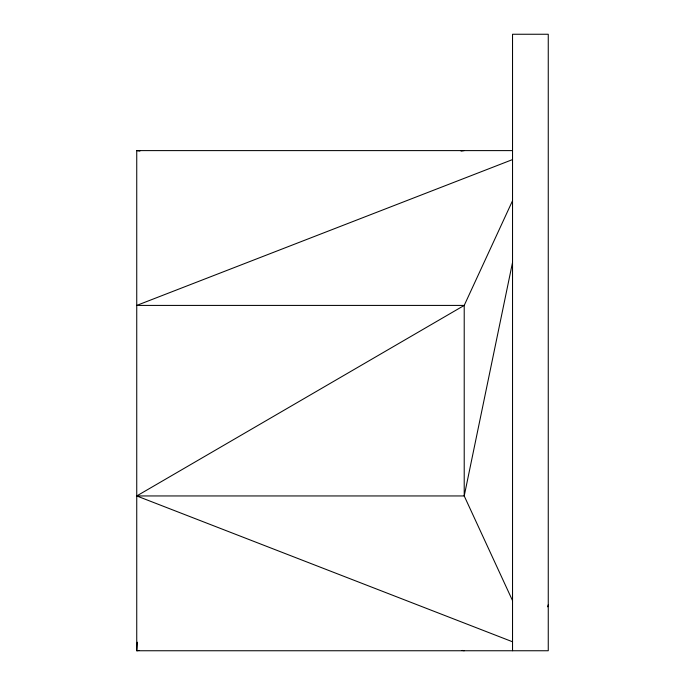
<?xml version="1.0" encoding="UTF-8"?>
<svg xmlns="http://www.w3.org/2000/svg" width="685" height="685" viewBox="0 0 685 685"><rect width="100%" height="100%" fill="white"/><g stroke="black" fill="none" stroke-linecap="round" stroke-linejoin="round"><path stroke-width="1.03" d="M137.351 642.222L136.743 650.75L548.257 650.75L548.257 34.25L512.534 34.25L512.534 650.75M512.534 262.423L464.216 495.949L512.534 600.625M547.7 606.816L548.257 604.769M512.534 200.731L464.216 305.416L464.216 495.949L136.743 495.949L464.216 305.416L136.743 305.416L512.534 159.588M461.048 151.068L464.216 150.606M138.858 650.442L136.743 650.75L136.743 150.606L512.534 150.606M136.743 150.606L139.911 151.068M462.101 650.442L464.216 650.75M136.743 495.949L512.534 641.776"/></g></svg>
